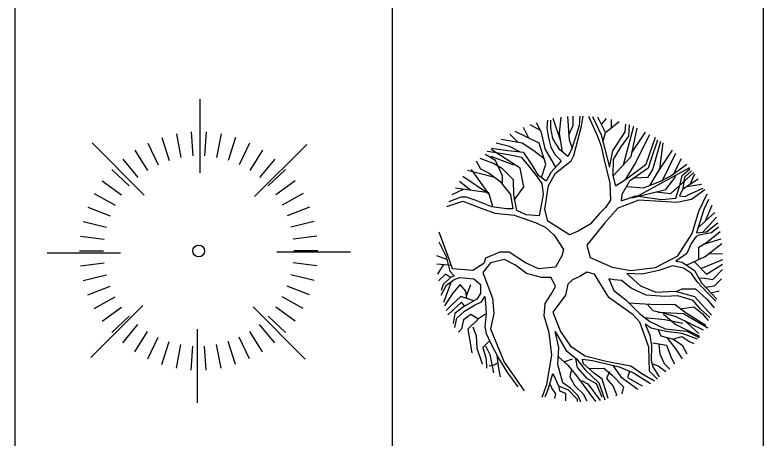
# Model space of a CAD drawing. Header units: millimetres. Extents: x -4017 to 59953, y -688 to 66564.
# Drawn here: x 16348 to 20509, y 40121 to 42480 of the extents above; entities that cross this region are included whole.
import ezdxf

# ---------------------------------------------------------------- set-up
doc = ezdxf.new("R2010")
doc.units = ezdxf.units.MM
doc.layers.add('www.cad-blocks.net', color=7, linetype='Continuous')
doc.styles.get("Standard").update_dxf_attribs({"font": 'arial.ttf'})

# ---------------------------------------------------------------- blocks, each defined once
blk = doc.blocks.new('A$C516926BB')
for p, q in [((18.8071, 38.5194), (18.8071, 0)), ((20.9051, 38.5194), (20.9051, 0)), ((22.968, 38.5194), (22.968, 0))]:
    blk.add_line(p, q)
blk = doc.blocks.new('A$C726B588B')
at = {"color": 0}
for p, q in [((0.8495, 1.6871), (0.8495, 1.2777)), ((0.8019, 1.5055), (0.8103, 1.3725)), ((0.8852, 1.5055), (0.8768, 1.3725)), ((0.6386, 1.4743), (0.6798, 1.3476)), ((0.7193, 1.495), (0.7443, 1.3642)), ((0.9678, 1.495), (0.9429, 1.3642)), ((1.0485, 1.4743), (1.0074, 1.3476)), ((0.2513, 1.4443), (0.5408, 1.1547)), ((0.5612, 1.4437), (0.6179, 1.3231)), ((1.126, 1.4437), (1.0692, 1.3231)), ((1.4443, 1.4359), (1.1547, 1.1463)), ((0.4882, 1.4036), (0.5596, 1.2911)), ((1.1989, 1.4036), (1.1276, 1.2911)), ((0.4208, 1.3546), (0.5057, 1.2519)), ((1.2663, 1.3546), (1.1814, 1.2519)), ((0.3601, 1.2976), (0.4572, 1.2064)), ((1.327, 1.2976), (1.2299, 1.2064)), ((0.307, 1.2334), (0.4148, 1.1551)), ((1.3801, 1.2334), (1.2724, 1.1551)), ((0.2624, 1.1631), (0.3791, 1.0989)), ((1.4248, 1.1631), (1.308, 1.0989)), ((0.2269, 1.0877), (0.3508, 1.0387)), ((1.4602, 1.0877), (1.3364, 1.0387)), ((0.2012, 1.0085), (0.3302, 0.9754)), ((1.486, 1.0085), (1.3569, 0.9754)), ((0.1856, 0.9267), (0.3177, 0.91)), ((1.5016, 0.9267), (1.3694, 0.91)), ((0, 0.8338), (0.4095, 0.8338)), ((0.1803, 0.8436), (0.3136, 0.8436)), ((1.6871, 0.8376), (1.2777, 0.8376)), ((1.5068, 0.8436), (1.3736, 0.8436)), ((0.1856, 0.7604), (0.3177, 0.7771)), ((1.5016, 0.7604), (1.3694, 0.7771)), ((0.2012, 0.6786), (0.3302, 0.7118)), ((1.486, 0.6786), (1.3569, 0.7118)), ((0.2269, 0.5994), (0.3508, 0.6485)), ((1.4602, 0.5994), (1.3364, 0.6485)), ((0.2624, 0.5241), (0.3791, 0.5882)), ((1.4248, 0.5241), (1.308, 0.5882)), ((0.2429, 0.2513), (0.5324, 0.5408)), ((0.307, 0.4537), (0.4148, 0.532)), ((1.4359, 0.2429), (1.1463, 0.5324)), ((1.3801, 0.4537), (1.2724, 0.532)), ((0.3601, 0.3896), (0.4572, 0.4808)), ((1.327, 0.3896), (1.2299, 0.4808)), ((0.4208, 0.3325), (0.5057, 0.4352)), ((1.2663, 0.3325), (1.1814, 0.4352)), ((0.4882, 0.2836), (0.5596, 0.3961)), ((0.8376, 0), (0.8376, 0.4095)), ((1.1989, 0.2836), (1.1276, 0.3961)), ((0.5612, 0.2435), (0.6179, 0.364)), ((0.6386, 0.2128), (0.6798, 0.3395)), ((1.0485, 0.2128), (1.0074, 0.3395)), ((1.126, 0.2435), (1.0692, 0.364)), ((0.7193, 0.1921), (0.7443, 0.3229)), ((0.8019, 0.1817), (0.8103, 0.3146)), ((0.8852, 0.1817), (0.8768, 0.3146)), ((0.9678, 0.1921), (0.9429, 0.3229))]:
    blk.add_line(p, q, dxfattribs=at)
blk.add_ellipse((0.8436, 0.8436), major_axis=(-0.0234, 0.0234), ratio=1, start_param=3.926991, end_param=10.210176, dxfattribs=at)
blk = doc.blocks.new('A$C17B7700A')
at = {"color": 0}
for p, q in [((0.6828, 1.4963), (0.6915, 1.5843)), ((0.7377, 1.4571), (0.7285, 1.5882)), ((0.759, 1.5387), (0.7591, 1.5902)), ((0.7956, 1.5911), (0.7926, 1.5387)), ((0.8047, 1.5355), (0.8141, 1.5908)), ((0.8447, 1.5895), (0.8932, 1.4832)), ((0.8658, 1.5878), (0.9145, 1.4865)), ((0.939, 1.4996), (0.8955, 1.5847)), ((0.5765, 1.511), (0.52, 1.5419)), ((0.5822, 1.4996), (0.555, 1.5539)), ((0.6157, 1.5682), (0.6126, 1.5257)), ((0.634, 1.5257), (0.634, 1.5682)), ((0.69, 1.4512), (0.6481, 1.5773)), ((0.9166, 1.5433), (0.9442, 1.577)), ((0.939, 1.4996), (1.0148, 1.5602)), ((0.9721, 1.5261), (0.9717, 1.5713)), ((1.0487, 1.5028), (1.0518, 1.5453)), ((1.07, 1.542), (1.067, 1.4799)), ((0.5699, 1.4407), (0.436, 1.5053)), ((0.5127, 1.4683), (0.4824, 1.5269)), ((0.6035, 1.4081), (0.5822, 1.4996)), ((0.6126, 1.5257), (0.6218, 1.4701)), ((0.6462, 1.4669), (0.634, 1.5257)), ((0.7356, 1.4865), (0.759, 1.5387)), ((0.762, 1.3721), (0.8047, 1.5355)), ((0.7926, 1.5387), (0.7773, 1.4898)), ((0.9248, 1.446), (0.939, 1.4996)), ((0.9786, 1.3983), (1.0487, 1.5028)), ((1.0388, 1.3198), (1.0957, 1.5353)), ((1.0822, 1.3656), (1.1149, 1.5241)), ((1.0871, 1.3893), (1.1614, 1.5018)), ((0.4755, 1.4407), (0.359, 1.4607)), ((0.4507, 1.445), (0.4066, 1.4896)), ((0.6218, 1.4701), (0.634, 1.4178)), ((0.6828, 1.4048), (0.6462, 1.4669)), ((0.6998, 1.3902), (0.6828, 1.4963)), ((0.7534, 1.4157), (0.7377, 1.4571)), ((0.7773, 1.4898), (0.7499, 1.4048)), ((0.8932, 1.4832), (0.9145, 1.4244)), ((0.9145, 1.4865), (0.9603, 1.3068)), ((1.067, 1.4799), (1.0213, 1.4178)), ((1.1006, 1.3198), (1.1854, 1.4888)), ((1.1646, 1.3231), (1.2164, 1.4734)), ((1.2286, 1.4571), (1.1889, 1.3427)), ((0.4053, 1.4211), (0.3299, 1.4407)), ((0.4665, 1.3905), (0.4053, 1.4211)), ((0.5395, 1.3983), (0.4755, 1.4407)), ((0.6065, 1.3231), (0.5699, 1.4407)), ((0.634, 1.4178), (0.6584, 1.3754)), ((0.9145, 1.4244), (0.9298, 1.3558)), ((1.0213, 1.4178), (0.9816, 1.3492)), ((1.2012, 1.2938), (1.2464, 1.4508)), ((1.2408, 1.297), (1.2586, 1.4423)), ((0.3265, 1.3432), (0.2688, 1.3778)), ((0.2803, 1.395), (0.3657, 1.3819)), ((0.4632, 1.3003), (0.3034, 1.4047)), ((0.3962, 1.3983), (0.3047, 1.4113)), ((0.3657, 1.3819), (0.4389, 1.3689)), ((0.4846, 1.3885), (0.3962, 1.3983)), ((0.5303, 1.3198), (0.4846, 1.3885)), ((0.597, 1.3537), (0.5395, 1.3983)), ((0.6616, 1.307), (0.6035, 1.4081)), ((0.6584, 1.3754), (0.6919, 1.3427)), ((0.7285, 1.3656), (0.6828, 1.4048)), ((0.7499, 1.4048), (0.7285, 1.3656)), ((0.9603, 1.3068), (0.9786, 1.3983)), ((1.2331, 1.2841), (1.311, 1.4013)), ((1.2561, 1.2317), (1.3293, 1.3852)), ((0.2193, 1.3427), (0.2437, 1.297)), ((0.315, 1.3278), (0.2407, 1.3558)), ((0.4291, 1.318), (0.3034, 1.3662)), ((0.365, 1.2586), (0.3265, 1.3432)), ((0.4389, 1.3689), (0.4694, 1.3624)), ((0.4694, 1.3624), (0.5029, 1.3231)), ((0.6615, 1.2741), (0.7469, 1.3427)), ((0.6919, 1.3427), (0.6737, 1.3198)), ((0.7469, 1.3427), (0.762, 1.3721)), ((0.9298, 1.3558), (0.9633, 1.2185)), ((0.9816, 1.3492), (0.9786, 1.2611)), ((0.9796, 1.2572), (1.0822, 1.3656)), ((1.1889, 1.3427), (1.1768, 1.3003)), ((1.3195, 1.2707), (1.3615, 1.3543)), ((0.1919, 1.2932), (0.2881, 1.1587)), ((0.2437, 1.297), (0.2925, 1.2741)), ((0.365, 1.2971), (0.315, 1.3278)), ((0.4265, 1.2356), (0.365, 1.2971)), ((0.4842, 1.1971), (0.4632, 1.3003)), ((0.5029, 1.3231), (0.5457, 1.2702)), ((0.5669, 1.2611), (0.5303, 1.3198)), ((0.5832, 1.2486), (0.6065, 1.3231)), ((0.6737, 1.3198), (0.634, 1.2774)), ((1.0518, 1.2395), (1.1006, 1.3198)), ((1.0548, 1.2414), (1.1646, 1.3231)), ((1.1768, 1.3003), (1.0731, 1.2284)), ((1.1099, 1.1425), (1.4072, 1.3047)), ((1.1768, 1.2512), (1.2012, 1.2938)), ((1.1869, 1.2062), (1.2408, 1.297)), ((1.3018, 1.2578), (1.3908, 1.323)), ((1.3659, 1.2611), (1.4085, 1.297)), ((0.2881, 1.1587), (0.1453, 1.2541)), ((0.315, 1.2509), (0.1709, 1.2885)), ((0.2925, 1.2741), (0.3504, 1.2284)), ((0.365, 1.2125), (0.365, 1.2586)), ((0.5457, 1.2702), (0.5842, 1.2164)), ((0.6096, 1.2284), (0.5669, 1.2611)), ((0.634, 1.2774), (0.6096, 1.2284)), ((0.6226, 1.2048), (0.6615, 1.2741)), ((0.9786, 1.2611), (0.9938, 1.2023)), ((1.1013, 1.2479), (1.1768, 1.2512)), ((1.2218, 1.2651), (1.2331, 1.2841)), ((1.2368, 1.2246), (1.3018, 1.2578)), ((1.2743, 1.1826), (1.3293, 1.2545)), ((1.3018, 1.1598), (1.4302, 1.2778)), ((1.3536, 1.212), (1.3659, 1.2611)), ((1.378, 1.2512), (1.3689, 1.1859)), ((1.4176, 1.2872), (1.378, 1.2512)), ((1.4102, 1.2128), (1.4347, 1.2689)), ((0.189, 1.1772), (0.1267, 1.2265)), ((0.3504, 1.2284), (0.4111, 1.1549)), ((0.4297, 1.1532), (0.4265, 1.2356)), ((0.5842, 1.2164), (0.5919, 1.1549)), ((0.9633, 1.2185), (0.9664, 1.1238)), ((0.9938, 1.2023), (1.0548, 1.2414)), ((1.0731, 1.2284), (1.0303, 1.1549)), ((1.1493, 1.1924), (1.2561, 1.2317)), ((1.3293, 1.1337), (1.3536, 1.212)), ((1.3689, 1.1859), (1.4542, 1.2414)), ((1.389, 1.199), (1.4736, 1.2113)), ((0.1471, 1.183), (0.0841, 1.152)), ((0.2895, 1.1631), (0.104, 1.1891)), ((0.4311, 1.1239), (0.4842, 1.1971)), ((0.6005, 1.0716), (0.6226, 1.2048)), ((1.0585, 1.2001), (1.1493, 1.1924)), ((1.0852, 1.1365), (1.2743, 1.1826)), ((1.2209, 1.1696), (1.3018, 1.1598)), ((1.3689, 1.1859), (1.3506, 1.1467)), ((1.4055, 1.1565), (1.4817, 1.1892)), ((1.4919, 1.1798), (1.4176, 1.1271)), ((0.134, 1.1402), (0.0668, 1.114)), ((0.1644, 1.1402), (0.134, 1.1402)), ((0.2132, 1.1238), (0.1644, 1.1402)), ((0.3073, 1.0857), (0.2132, 1.1238)), ((0.3123, 1.0887), (0.2895, 1.1631)), ((0.4111, 1.1549), (0.4227, 1.0742)), ((0.4457, 1.0665), (0.4297, 1.1532)), ((0.5919, 1.1549), (0.5699, 1.0356)), ((0.9664, 1.1238), (0.938, 1.0818)), ((1.1249, 1.1238), (1.0072, 1.078)), ((1.0303, 1.1549), (1.0264, 1.1203)), ((1.0264, 1.1203), (1.1072, 1.1472)), ((1.1072, 1.1472), (1.25, 1.1271)), ((1.2164, 1.1173), (1.1249, 1.1238)), ((1.25, 1.1271), (1.3293, 1.1337)), ((1.4176, 1.1271), (1.3353, 1.1108)), ((1.3506, 1.1467), (1.381, 1.1434)), ((1.381, 1.1434), (1.4055, 1.1565)), ((1.4573, 1.0618), (1.5033, 1.1582)), ((1.5122, 1.1271), (1.4848, 1.0716)), ((0.0556, 1.0883), (0.1461, 1.1173)), ((0.1461, 1.1173), (0.2468, 1.0781)), ((0.388, 1.0742), (0.3073, 1.0857)), ((0.938, 1.0818), (0.9072, 1.0511)), ((1.3353, 1.1108), (1.2164, 1.1173)), ((1.4923, 1.0047), (1.532, 1.0958)), ((0.2468, 1.0781), (0.3227, 1.0511)), ((0.3227, 1.0511), (0.4303, 1.0396)), ((0.4227, 1.0742), (0.388, 1.0742)), ((0.4968, 1.0422), (0.4457, 1.0665)), ((0.5699, 1.0356), (0.4968, 1.0422)), ((0.6188, 1.0062), (0.6005, 1.0716)), ((0.9072, 1.0511), (0.8536, 0.9898)), ((1.0072, 1.078), (0.9341, 0.9973)), ((1.4207, 0.9376), (1.4573, 1.0618)), ((1.4848, 1.0716), (1.4451, 0.9409)), ((1.4939, 1.0062), (1.5474, 1.0548)), ((0.4303, 1.0396), (0.5534, 0.9973)), ((0.7377, 0.9311), (0.6188, 1.0062)), ((1.4539, 0.9699), (1.4939, 1.0062)), ((1.4793, 0.945), (1.556, 1.0285)), ((0.5534, 0.9973), (0.6072, 0.9704)), ((0.6072, 0.9704), (0.6523, 0.9278)), ((0.8536, 0.9898), (0.7865, 0.9507)), ((0.9341, 0.9973), (0.8352, 0.8723)), ((1.5, 0.9474), (1.564, 0.9964)), ((1.5671, 0.9736), (1.5274, 0.9409)), ((0.0638, 0.8102), (0.0141, 0.9455)), ((0.6523, 0.9278), (0.7042, 0.8494)), ((0.7865, 0.9507), (0.7377, 0.9311)), ((1.3414, 0.8135), (1.4207, 0.9376)), ((1.4421, 0.9212), (1.4146, 0.8821)), ((1.4603, 0.9278), (1.4421, 0.9212)), ((1.4451, 0.9409), (1.5, 0.9474)), ((1.5274, 0.9409), (1.4603, 0.9278)), ((1.5, 0.8886), (1.5759, 0.9488)), ((0.012, 0.8918), (0.0516, 0.8102)), ((1.4146, 0.8821), (1.3902, 0.8265)), ((1.4573, 0.8625), (1.5, 0.8886)), ((1.4831, 0.8782), (1.5829, 0.9078)), ((1.4939, 0.8102), (1.5861, 0.8825)), ((0.3504, 0.8331), (0.2711, 0.8004)), ((0.4023, 0.8331), (0.3504, 0.8331)), ((0.4937, 0.7743), (0.4023, 0.8331)), ((0.7042, 0.8494), (0.6957, 0.8128)), ((0.8352, 0.8723), (0.8536, 0.8037)), ((1.4587, 0.7941), (1.4573, 0.8625)), ((0.056, 0.7934), (0, 0.8136)), ((0.0516, 0.8102), (0.0729, 0.7285)), ((0.0882, 0.7416), (0.0638, 0.8102)), ((0.2711, 0.8004), (0.262, 0.771)), ((0.3765, 0.7936), (0.2996, 0.7744)), ((0.4389, 0.7612), (0.3765, 0.7936)), ((0.6957, 0.8128), (0.6615, 0.7514)), ((0.8536, 0.8037), (0.9755, 0.7514)), ((1.2164, 0.7481), (1.3414, 0.8135)), ((1.3902, 0.8265), (1.3293, 0.7841)), ((1.3885, 0.762), (1.4939, 0.8102)), ((1.4685, 0.7439), (1.5908, 0.7938)), ((1.5122, 0.8245), (1.5903, 0.8264)), ((0.0817, 0.7599), (0.0003, 0.7678)), ((0.0366, 0.7643), (0.0042, 0.7117)), ((0.262, 0.771), (0.201, 0.7318)), ((0.2996, 0.7744), (0.2573, 0.7206)), ((0.4998, 0.7155), (0.4389, 0.7612)), ((0.5669, 0.7416), (0.4937, 0.7743)), ((0.6615, 0.7514), (0.5669, 0.7416)), ((0.9755, 0.7514), (1.0792, 0.7318)), ((1.3109, 0.7579), (1.2347, 0.7318)), ((1.3719, 0.7449), (1.3109, 0.7579)), ((1.3293, 0.7841), (1.3659, 0.7775)), ((1.3659, 0.7775), (1.4329, 0.7318)), ((1.4311, 0.7815), (1.5, 0.7122)), ((1.5, 0.7122), (1.5904, 0.768)), ((0.0486, 0.7122), (0.0091, 0.6739)), ((0.0759, 0.6925), (0.0486, 0.7122)), ((0.0729, 0.7285), (0.0974, 0.7024)), ((0.201, 0.7318), (0.0882, 0.7416)), ((0.2573, 0.7206), (0.3108, 0.5783)), ((0.5822, 0.6926), (0.4998, 0.7155)), ((0.8352, 0.722), (0.7956, 0.6991)), ((0.8779, 0.7122), (0.8352, 0.722)), ((0.9572, 0.5815), (0.8779, 0.7122)), ((1.1432, 0.7122), (1.0579, 0.7155)), ((1.0579, 0.7155), (1.1341, 0.6469)), ((1.0792, 0.7318), (1.2164, 0.7481)), ((1.2347, 0.7318), (1.1432, 0.7122)), ((1.4176, 0.7155), (1.3719, 0.7449)), ((1.4482, 0.6697), (1.4176, 0.7155)), ((1.4329, 0.7318), (1.4726, 0.6631)), ((1.5366, 0.6828), (1.5888, 0.7381)), ((0.076, 0.6926), (0.0363, 0.6534)), ((0.0798, 0.6694), (0.0375, 0.5534)), ((0.0547, 0.6501), (0.0974, 0.6828)), ((0.0974, 0.7024), (0.076, 0.6926)), ((0.0974, 0.6828), (0.1279, 0.6926)), ((0.1279, 0.6926), (0.2071, 0.686)), ((0.2071, 0.686), (0.2437, 0.6534)), ((0.6371, 0.6926), (0.5822, 0.6926)), ((0.6615, 0.6436), (0.6371, 0.6926)), ((0.756, 0.6795), (0.7285, 0.6566)), ((0.7956, 0.6991), (0.756, 0.6795)), ((0.9877, 0.6795), (0.9572, 0.686)), ((0.9572, 0.686), (0.9847, 0.6207)), ((1.0273, 0.6763), (0.9877, 0.6795)), ((1.0822, 0.6338), (1.0273, 0.6763)), ((1.5061, 0.6077), (1.4482, 0.6697)), ((1.4567, 0.6905), (1.4908, 0.6893)), ((1.4908, 0.6893), (1.5366, 0.6828)), ((1.5457, 0.6469), (1.5833, 0.6863)), ((0.0363, 0.6534), (0.0241, 0.6207)), ((0.0241, 0.5945), (0.0547, 0.6501)), ((0.1309, 0.6534), (0.0882, 0.6044)), ((0.1614, 0.6174), (0.1309, 0.6534)), ((0.1648, 0.5918), (0.1888, 0.6534)), ((0.2437, 0.6534), (0.2437, 0.6044)), ((0.6371, 0.6011), (0.6615, 0.6436)), ((0.7285, 0.6566), (0.7163, 0.5945)), ((1.1646, 0.5945), (1.0822, 0.6338)), ((1.1341, 0.6469), (1.2195, 0.6109)), ((1.3318, 0.6159), (1.3659, 0.6305)), ((1.3659, 0.6305), (1.439, 0.6305)), ((1.439, 0.6305), (1.503, 0.5717)), ((1.4726, 0.6631), (1.558, 0.5717)), ((1.4951, 0.639), (1.5457, 0.6469)), ((0.0882, 0.6044), (0.0436, 0.5351)), ((0.134, 0.588), (0.0821, 0.5391)), ((0.2067, 0.5626), (0.134, 0.588)), ((0.1669, 0.5765), (0.1614, 0.6174)), ((0.2437, 0.6044), (0.2223, 0.5717)), ((0.2498, 0.5586), (0.2681, 0.588)), ((0.2681, 0.588), (0.2711, 0.5488)), ((0.6035, 0.5488), (0.6371, 0.6011)), ((0.7163, 0.5945), (0.6462, 0.4998)), ((0.9847, 0.6207), (1.0518, 0.5684)), ((1.2682, 0.588), (1.1646, 0.5945)), ((1.2195, 0.6109), (1.3262, 0.6174)), ((1.3414, 0.5913), (1.2682, 0.588)), ((1.3262, 0.6174), (1.4329, 0.588)), ((1.4268, 0.5651), (1.3414, 0.5913)), ((1.4329, 0.588), (1.5274, 0.4835)), ((1.5518, 0.5619), (1.5061, 0.6077)), ((1.5242, 0.6078), (1.5709, 0.6186)), ((0.137, 0.5554), (0.0626, 0.4857)), ((0.1566, 0.5335), (0.137, 0.5554)), ((0.2223, 0.5717), (0.1492, 0.5292)), ((0.2102, 0.5391), (0.2498, 0.5586)), ((0.2711, 0.5488), (0.2742, 0.4933)), ((0.3108, 0.5783), (0.3169, 0.4933)), ((0.5974, 0.4802), (0.6035, 0.5488)), ((1.0918, 0.4862), (0.9572, 0.5815)), ((1.0518, 0.5684), (1.128, 0.4933)), ((1.067, 0.5521), (1.1889, 0.5456)), ((1.1707, 0.5456), (1.2012, 0.5097)), ((1.1889, 0.5456), (1.3262, 0.5423)), ((1.3262, 0.5423), (1.3872, 0.4965)), ((1.4664, 0.5162), (1.4268, 0.5651)), ((1.503, 0.5717), (1.5429, 0.5236)), ((0.0821, 0.5391), (0.0532, 0.5091)), ((0.1492, 0.5292), (0.1004, 0.4933)), ((0.1126, 0.4671), (0.1553, 0.5064)), ((0.1553, 0.5064), (0.2102, 0.5391)), ((0.6462, 0.4998), (0.6889, 0.392)), ((1.2012, 0.5097), (1.2591, 0.4965)), ((1.2316, 0.4998), (1.3725, 0.4938)), ((1.3536, 0.5194), (1.4299, 0.5292)), ((1.4299, 0.5292), (1.4756, 0.4933)), ((1.5183, 0.4704), (1.4664, 0.5162)), ((0.1004, 0.4933), (0.0913, 0.4378)), ((0.1004, 0.4149), (0.1126, 0.4671)), ((0.1888, 0.4868), (0.1492, 0.4573)), ((0.2315, 0.4639), (0.1736, 0.4051)), ((0.2284, 0.4639), (0.1888, 0.4868)), ((0.2711, 0.49), (0.2315, 0.4639)), ((0.2742, 0.4933), (0.2681, 0.4182)), ((0.3169, 0.4933), (0.2986, 0.4084)), ((0.6249, 0.3855), (0.5974, 0.4802)), ((1.1303, 0.4439), (1.0918, 0.4862)), ((1.128, 0.4933), (1.1859, 0.4476)), ((1.1554, 0.4704), (1.2687, 0.4593)), ((1.2591, 0.4965), (1.3293, 0.477)), ((1.2621, 0.49), (1.3302, 0.4324)), ((1.2687, 0.4593), (1.3687, 0.44)), ((1.3293, 0.477), (1.4817, 0.4018)), ((1.3725, 0.4938), (1.5071, 0.4131)), ((1.3872, 0.4965), (1.4969, 0.4279)), ((1.4756, 0.4933), (1.5091, 0.4541)), ((0.1492, 0.4573), (0.137, 0.4084)), ((0.201, 0.4182), (0.2193, 0.3691)), ((0.2681, 0.4182), (0.2742, 0.3822)), ((1.1803, 0.3055), (1.1303, 0.4439)), ((1.192, 0.4116), (1.1585, 0.4345)), ((1.1585, 0.4345), (1.1859, 0.3724)), ((1.1859, 0.4476), (1.2713, 0.4084)), ((1.3302, 0.4324), (1.461, 0.367)), ((1.378, 0.4541), (1.4572, 0.3824)), ((0.137, 0.4084), (0.1217, 0.3887)), ((0.1736, 0.4051), (0.1949, 0.2744)), ((0.2742, 0.3822), (0.2986, 0.3299)), ((0.2986, 0.4084), (0.3748, 0.2221)), ((0.6401, 0.2613), (0.6249, 0.3855)), ((0.6797, 0.3038), (0.6584, 0.392)), ((0.6584, 0.392), (0.7194, 0.2875)), ((0.6889, 0.392), (0.7438, 0.3104)), ((1.2743, 0.392), (1.192, 0.4116)), ((1.2316, 0.4018), (1.2469, 0.3691)), ((1.2713, 0.4084), (1.3902, 0.3953)), ((1.3659, 0.3822), (1.2743, 0.392)), ((1.4512, 0.3496), (1.3659, 0.3822)), ((1.3902, 0.3953), (1.4603, 0.3593)), ((0.2193, 0.3691), (0.2223, 0.3005)), ((0.2895, 0.3364), (0.2559, 0.3038)), ((1.1859, 0.3724), (1.1951, 0.3136)), ((1.2469, 0.3691), (1.317, 0.3496)), ((1.2805, 0.3593), (1.3293, 0.294)), ((1.314, 0.3496), (1.3628, 0.3658)), ((1.317, 0.3496), (1.3659, 0.3169)), ((1.3628, 0.3658), (1.4024, 0.3397)), ((1.4024, 0.3397), (1.4299, 0.3267)), ((0.2223, 0.3005), (0.2529, 0.2124)), ((0.2559, 0.3038), (0.2742, 0.2384)), ((0.2711, 0.3136), (0.2955, 0.2646)), ((0.2986, 0.3299), (0.3443, 0.245)), ((0.6737, 0.2091), (0.6797, 0.3038)), ((0.7438, 0.3104), (0.8261, 0.2581)), ((1.1829, 0.1731), (1.1803, 0.3055)), ((1.1951, 0.3136), (1.192, 0.2319)), ((1.2012, 0.3299), (1.2774, 0.3169)), ((1.2347, 0.3201), (1.2408, 0.2678)), ((1.2774, 0.3169), (1.3048, 0.2483)), ((1.3293, 0.294), (1.3659, 0.2417)), ((1.3659, 0.3169), (1.3902, 0.2678)), ((0.2955, 0.2646), (0.315, 0.1633)), ((0.3352, 0.2613), (0.3413, 0.1992)), ((0.6126, 0.098), (0.6401, 0.2613)), ((0.6767, 0.2515), (0.7285, 0.2058)), ((0.7194, 0.2875), (0.7773, 0.2417)), ((0.8261, 0.2581), (0.942, 0.2286)), ((1.2408, 0.2678), (1.2652, 0.2156)), ((0.2742, 0.2384), (0.2773, 0.1895)), ((0.3352, 0.2156), (0.3169, 0.2058)), ((0.3443, 0.245), (0.3931, 0.1633)), ((0.3748, 0.2221), (0.4867, 0.0623)), ((0.7011, 0.1078), (0.6737, 0.2091)), ((0.7133, 0.2254), (0.756, 0.2417)), ((0.7712, 0.2417), (0.7804, 0.1927)), ((0.7773, 0.2417), (0.8261, 0.1797)), ((0.8139, 0.2156), (0.8109, 0.2384)), ((0.8109, 0.2384), (0.8658, 0.2319)), ((0.8779, 0.16), (0.8139, 0.2156)), ((0.8658, 0.2319), (1.0152, 0.196)), ((0.942, 0.2286), (1.0792, 0.2025)), ((1.192, 0.2319), (1.2012, 0.196)), ((1.1981, 0.2124), (1.2316, 0.2025)), ((1.2652, 0.2156), (1.2957, 0.1829)), ((1.3048, 0.2483), (1.3232, 0.2124)), ((0.3169, 0.2058), (0.2925, 0.1992)), ((0.3413, 0.1992), (0.3535, 0.1404)), ((0.7285, 0.2058), (0.7773, 0.147)), ((0.7469, 0.1764), (0.7407, 0.1404)), ((0.7804, 0.1927), (0.8322, 0.1339)), ((0.8261, 0.1797), (0.9024, 0.1078)), ((0.8505, 0.1862), (0.9298, 0.1895)), ((0.9298, 0.1895), (0.9755, 0.1503)), ((0.9603, 0.1698), (0.945, 0.1306)), ((0.9816, 0.2025), (1.0243, 0.1404)), ((1.0152, 0.196), (1.0945, 0.1633)), ((1.0731, 0.1698), (1.0609, 0.1371)), ((1.0792, 0.2025), (1.1402, 0.16)), ((1.2288, 0.1285), (1.1829, 0.1731)), ((1.2012, 0.196), (1.2378, 0.1404)), ((1.2316, 0.2025), (1.2743, 0.1698)), ((0.3931, 0.1633), (0.451, 0.0849)), ((0.6218, 0.0751), (0.6462, 0.16)), ((0.6462, 0.16), (0.6767, 0.0914)), ((0.7407, 0.1404), (0.7682, 0.0914)), ((0.7773, 0.147), (0.884, 0.0032)), ((0.8322, 0.1339), (0.8871, 0.1045)), ((0.9206, 0.1274), (0.8779, 0.16)), ((0.9267, 0.1045), (0.9206, 0.1274)), ((0.945, 0.1306), (0.9786, 0.0914)), ((0.9755, 0.1503), (1.0395, 0.0849)), ((1.0243, 0.1404), (1.1188, 0.0718)), ((1.0609, 0.1371), (1.1432, 0.0914)), ((1.0945, 0.1633), (1.1889, 0.1045)), ((1.1402, 0.16), (1.2121, 0.1179)), ((0.5857, 0.0281), (0.6126, 0.098)), ((0.631, 0.098), (0.6401, 0.0751)), ((0.6767, 0.0914), (0.7316, 0.0685)), ((0.6797, 0.0849), (0.6828, 0.062)), ((0.7438, 0.0784), (0.7011, 0.1078)), ((0.7682, 0.0914), (0.8139, 0.0457)), ((0.8047, 0.1209), (0.8413, 0.1012)), ((0.8413, 0.1012), (0.9084, 0.0098)), ((0.8871, 0.1045), (0.9176, 0.0294)), ((0.9024, 0.1078), (0.9359, 0.013)), ((0.9541, 0.0196), (0.9267, 0.1045)), ((0.9786, 0.0914), (0.9999, 0.0424)), ((1.0395, 0.0849), (1.0304, 0.0457)), ((0.6035, 0.0294), (0.6218, 0.0751)), ((0.6401, 0.0751), (0.6615, 0.0457)), ((0.6615, 0.0457), (0.6553, 0.0196)), ((0.6828, 0.062), (0.7163, 0.049)), ((0.7163, 0.049), (0.7163, 0.0065)), ((0.7316, 0.0685), (0.7804, 0.0163)), ((0.7865, 0.0359), (0.7438, 0.0784)), ((0.8139, 0.0457), (0.8352, 0.0065)), ((0.9999, 0.0424), (0.9968, 0.0326)), ((0.7804, 0.0163), (0.7804, 0.0032)), ((0.8017, 0), (0.7865, 0.0359))]:
    blk.add_line(p, q, dxfattribs=at)
at = {"color": 0, "width": 0.8, "flags": 9}
for tag, p in [('YSIZE', (0.8638, 0.7955)), ('XSIZE', (0.6593, 0.7556)), ('YSIZE', (1.0588, 0.7303)), ('XSIZE', (0.6388, 0.6879))]:
    blk.add_attdef(tag, p, '', height=0.000313, dxfattribs=at)

msp = doc.modelspace()

# ---------------------------------------------------------------- block references
at = {"xscale": 1000, "yscale": 1000, "zscale": 1000}
for name, p in [('A$C726B588B', (16526.7, 40323.5)), ('A$C17B7700A', (18694.3, 40326.6))]:
    msp.add_blockref(name, p, dxfattribs=at)
at = {"layer": 'www.cad-blocks.net', "color": 155, "true_color": 0x546d8e, "xscale": 1000, "yscale": 1000, "zscale": 1000}
msp.add_blockref('A$C516926BB', (-2458.7, 9375.6), dxfattribs=at)

doc.saveas('drawing.dxf')
